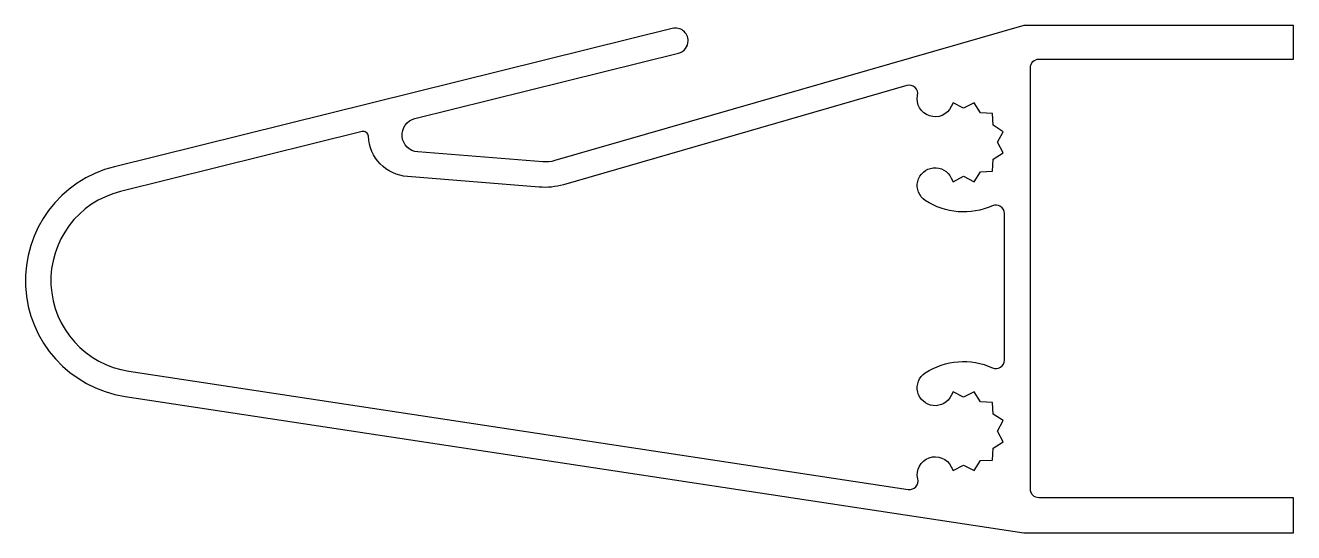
# Model space of a CAD drawing. Extents: x 775.2 to 849.8, y 468.4 to 498.3.
import ezdxf

# ---------------------------------------------------------------- set-up
doc = ezdxf.new("R2010")
doc.units = 0
doc.layers.get('0').update_dxf_attribs({"linetype": 'CONTINUOUS'})

msp = doc.modelspace()

# ---------------------------------------------------------------- linework, layer by layer
msp.add_lwpolyline([(849.773, 468.438), (849.773, 470.491), (834.803, 470.491, -0.414214), (834.303, 470.991), (834.303, 495.804, -0.414214), (834.803, 496.304), (849.773, 496.304), (849.773, 498.293), (833.913, 498.293), (806.352, 490.331, -0.090442), (805.638, 490.259), (798.289, 490.845, -0.85036), (798.127, 492.812), (813.613, 496.655, 0.344638), (814.182, 497.383), (814.182, 497.383, 0.487389), (813.252, 498.111), (780.464, 489.974, 0.820193), (781.09, 476.456), (833.913, 468.438)], format="xyb", close=True)
at = {"color": 0}
msp.add_lwpolyline([(827.67, 494.167, 0.563104), (827.041, 494.747), (806.856, 488.915, -0.090442), (805.428, 488.771), (797.685, 489.388, -0.377587), (795.386, 491.762, 0.472898), (795.014, 492.04), (780.825, 488.519, 0.820193), (781.315, 477.939), (827.122, 470.986, 0.53618), (827.681, 471.603, -0.906735), (829.648, 472.31), (829.752, 472.092), (830.373, 472.41), (830.994, 472.092), (831.373, 472.678), (832.07, 472.713), (832.105, 473.41), (832.691, 473.789), (832.373, 474.41), (832.691, 475.031), (832.105, 475.41), (832.07, 476.107), (831.373, 476.142), (830.994, 476.728), (830.373, 476.41), (829.752, 476.728), (829.648, 476.51, -1.319348), (828.123, 477.838, -0.257078), (832.066, 478.144, 0.545196), (832.773, 478.599), (832.773, 483.491), (832.773, 487.22, 0.545196), (832.066, 487.676, -0.257078), (828.123, 487.982, -1.319348), (829.648, 489.309), (829.752, 489.091), (830.373, 489.41), (830.994, 489.091), (831.373, 489.677), (832.07, 489.712), (832.105, 490.41), (832.691, 490.788), (832.373, 491.41), (832.691, 492.031), (832.105, 492.41), (832.07, 493.107), (831.373, 493.142), (830.994, 493.728), (830.373, 493.41), (829.752, 493.728), (829.648, 493.51, -0.885146), (827.67, 494.167)], format="xyb", dxfattribs=at)

doc.saveas('drawing.dxf')
